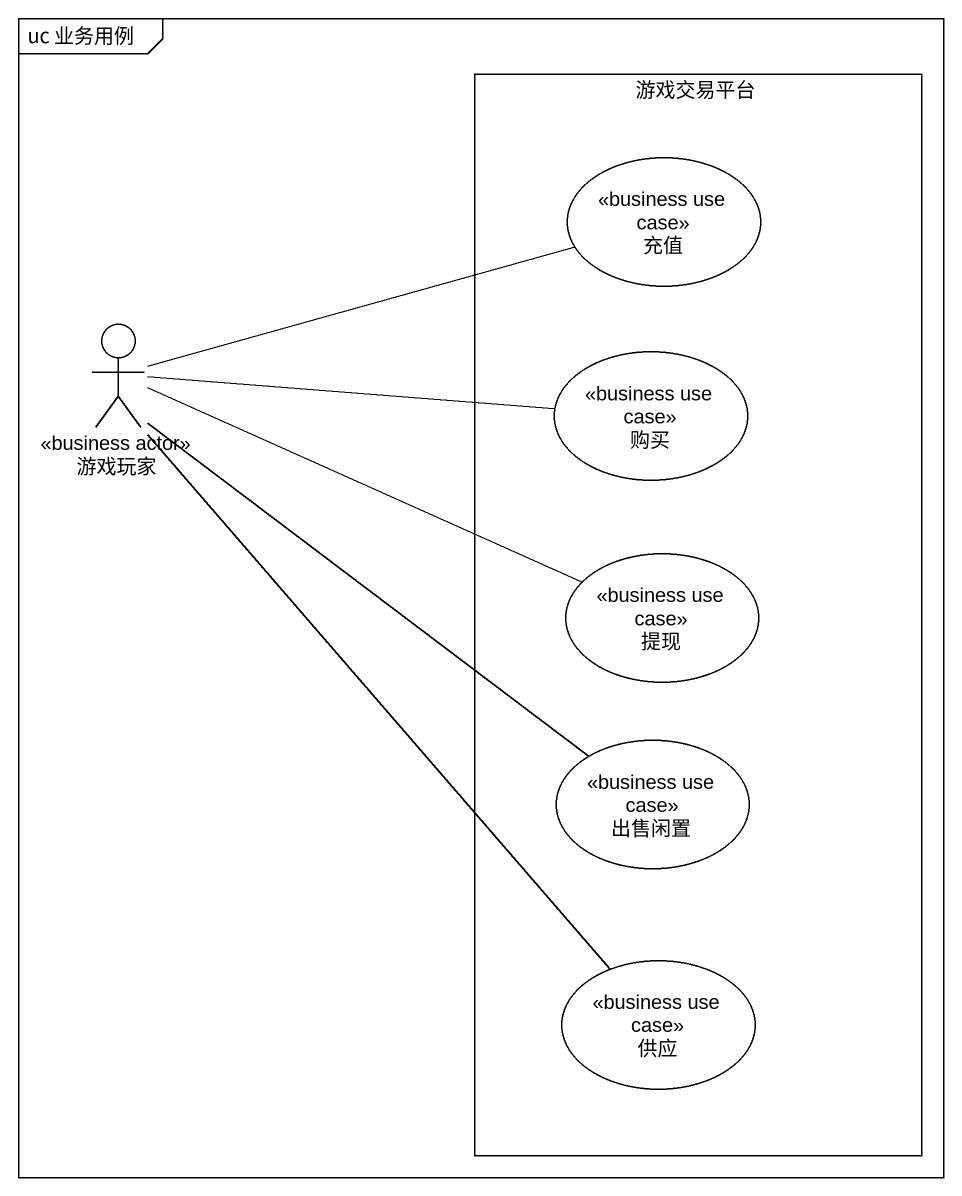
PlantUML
@startuml
mainframe uc 业务用例
rectangle 游戏交易平台 {
  usecase 充值 <<business use case>>
  usecase 购买 <<business use case>>
  usecase 提现 <<business use case>>
  usecase 出售闲置 <<business use case>>
  usecase 供应 <<business use case>>
}
actor 游戏玩家 <<business actor>>
游戏玩家 -right- 充值
游戏玩家 -right- 购买
游戏玩家 -right- 提现
游戏玩家 -- 出售闲置
游戏玩家 -- 供应
@enduml
